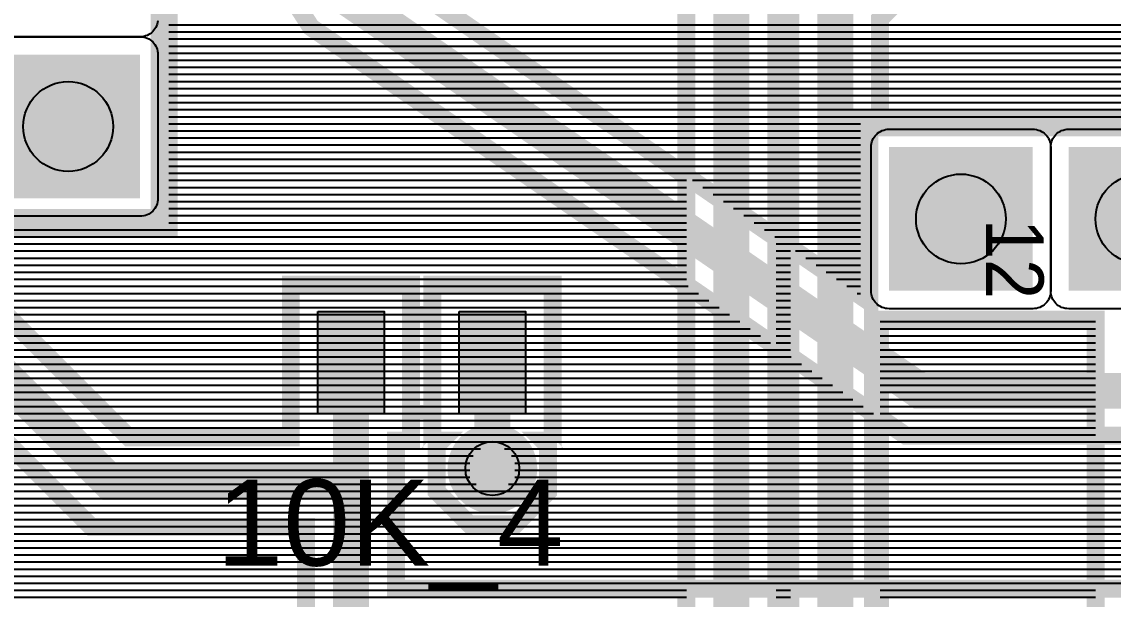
# Model space of a CAD drawing. Header units: inches. Extents: x -1.68 to 1.68, y -1.15 to 1.15.
# Drawn here: x -0.36 to 0.247, y -0.013 to 0.308 of the extents above; entities that cross this region are included whole.
import ezdxf

# ---------------------------------------------------------------- set-up
doc = ezdxf.new("R2010")
doc.units = ezdxf.units.IN
doc.layers.get('0').update_dxf_attribs({"linetype": 'CONTINUOUS'})

# ---------------------------------------------------------------- blocks, each defined once
blk = doc.blocks.new('RPAD')
blk.add_trace([(-0.5, -0.5), (-0.5, 0.5), (0.5, -0.5), (0.5, 0.5)])
blk = doc.blocks.new('EPAD')
at = {"const_width": 0.5}
blk.add_lwpolyline([(-0.25, 0, 1), (0.25, 0, 1)], format="xyb", close=True, dxfattribs=at)

msp = doc.modelspace()

# ---------------------------------------------------------------- linework, layer by layer
for points, const_width in [([(1.16002, 0.924193), (-0.31754, 0.924193), (-0.31754, 0.70598), (-0.278666, 0.70598), (-0.278666, 0.193981), (-0.390665, 0.193981), (-0.390665, 0.194981), (-0.8975, 0.194981), (-0.8975, 0.1935), (-0.8665, 0.1935), (-0.8665, 0.0815), (-0.885368, 0.0815), (-0.884414, -0.096461)], 0.01), ([(0.34866, -0.0575), (-0.18754, -0.0575), (-0.202185, -0.042855), (-0.202185, 0.026854), (-0.244263, 0.026854), (-0.321696, 0.026854), (-0.336341, 0.041499), (-0.424058, 0.129216), (-0.498564, 0.129216), (-0.513208, 0.143861), (-0.513208, 0.164571), (-0.513208, 0.217059), (-0.513208, 0.25525), (-0.5515, 0.256161), (-0.5515, 0.2265), (-0.6635, 0.2265), (-0.6635, 0.5385), (-0.5515, 0.5385), (-0.5515, 0.403326), (-0.390665, 0.403326), (-0.390665, 0.70598), (-0.278666, 0.70598), (-0.278666, 0.593981)], 0.01), ([(-0.384665, 0.19998), (-0.284665, 0.19998), (-0.284665, 0.69998), (-0.384665, 0.69998), (-0.384665, 0.19998)], 0.008), ([(-0.384665, 0.19998), (-0.284665, 0.19998), (-0.284665, 0.69998), (-0.384665, 0.69998), (-0.384665, 0.19998)], 0.008), ([(-0.384665, 0.19998), (-0.284665, 0.19998), (-0.284665, 0.69998), (-0.384665, 0.69998), (-0.384665, 0.19998)], 0.008), ([(-0.278666, 0.593981), (-0.278666, 0.571528), (-0.257094, 0.569896), (-0.244081, 0.557791), (-0.242854, 0.548989), (-0.227986, 0.44233), (-0.162808, 0.340761), (0.1065, 0.155796), (0.1065, 0.254484), (0.4375, 0.254484)], 0.01), ([(-0.334665, 0.54998), (-0.267613, 0.545538), (-0.251988, 0.433445), (-0.181122, 0.323012), (0.139599, 0.102736), (1.1625, 0.102736), (1.1625, 0.198484)], 0.02), ([(1.172855, 0.077737), (0.131842, 0.077737), (0.125446, 0.082129), (-0.199435, 0.305262), (-0.202162, 0.309511), (-0.202162, 0.30951), (-0.275991, 0.42456), (-0.278666, 0.443751), (-0.278666, 0.193981), (-0.390665, 0.193981)], 0.01), ([(0.7375, -0.457515), (0.1065, -0.457515), (0.1065, -0.345516), (0.137501, -0.345516), (0.137501, -0.33254), (0.009627, -0.204666), (0.009627, 0.3938), (0.074271, 0.458444), (0.567754, 0.458444)], 0.01), ([(0.1625, -0.401516), (0.1625, -0.314311), (0.154626, -0.314311), (0.034626, -0.194311), (0.034626, 0.383445), (0.084626, 0.433445), (0.586594, 0.433445)], 0.02), ([(0.567754, 0.408445), (0.094981, 0.408445), (0.059625, 0.37309), (0.059625, -0.183956), (0.164981, -0.289311), (0.172855, -0.289311), (0.187499, -0.303956), (0.187499, -0.345516), (0.2375, -0.345516), (0.2375, -0.337855), (0.0675, -0.167855), (0.0675, 0.330807), (0.132145, 0.395452), (0.1425, 0.395452), (0.666179, 0.395452)], 0.01), ([(0.2625, -0.401516), (0.2625, -0.3275), (0.0925, -0.1575), (0.0925, 0.320453), (0.1425, 0.370453), (0.68502, 0.370453)], 0.02), ([(0.666179, 0.345453), (0.152855, 0.345454), (0.1175, 0.310098), (0.1175, 0.254484), (0.5375, 0.254484)], 0.01), ([(-0.177185, 0.051854), (-0.311341, 0.051854), (-0.413704, 0.154216), (-0.488209, 0.154216), (-0.488209, 0.279902), (-0.6075, 0.2825)], 0.02), ([(-0.9225, 0.141437), (-0.9225, 0.21998), (-0.3575, 0.21998), (-0.3275, 0.24998), (-0.334665, 0.24998)], 0.02), ([(0.1125, -0.451516), (1.5125, -0.451516), (1.5125, 0.248484), (0.1125, 0.248484), (0.1125, -0.451516)], 0.008), ([(0.1125, -0.451516), (1.5125, -0.451516), (1.5125, 0.248484), (0.1125, 0.248484), (0.1125, -0.451516)], 0.008), ([(0.1125, -0.451516), (1.5125, -0.451516), (1.5125, 0.248484), (0.1125, 0.248484), (0.1125, -0.451516)], 0.008), ([(-0.388704, 0.16457), (-0.300987, 0.076853), (-0.244263, 0.076853), (-0.210685, 0.076853), (-0.210685, 0.161984), (-0.143685, 0.161984), (-0.143685, 0.074985), (-0.152185, 0.074985), (-0.152185, -0.0075), (0.907145, -0.0075)], 0.01), ([(-0.064945, 0.074985), (-0.07016, 0.074985), (-0.067445, 0.07227), (-0.067445, 0.046589), (-0.085604, 0.02843), (-0.111285, 0.02843), (-0.129444, 0.046589), (-0.129444, 0.07227), (-0.12673, 0.074985), (-0.131944, 0.074985), (-0.131944, 0.161984), (-0.064945, 0.161984), (-0.064945, 0.074985)], 0.01), ([(-0.14372, 0.146043), (-0.131909, 0.146043)], 0.007874), ([(-0.14372, 0.146043), (-0.131909, 0.146043)], 0.007874), ([(-0.14372, 0.146043), (-0.131909, 0.146043)], 0.007874), ([(0.275341, -0.180232), (0.249659, -0.180232), (0.2315, -0.162073), (0.2315, -0.136392), (0.2375, -0.130392), (0.2375, 0.142485), (0.1175, 0.142485), (0.1175, -0.147145), (0.2875, -0.317145)], 0.01), ([(-0.177185, 0.118484), (-0.177185, 0.051854), (-0.177185, -0.0325), (0.9175, -0.0325), (0.9675, 0.0175)], 0.02), ([(-0.098445, 0.118484), (-0.098445, 0.059429)], 0.02), ([(-0.14372, 0.090925), (-0.131909, 0.090925)], 0.007874), ([(-0.14372, 0.090925), (-0.131909, 0.090925)], 0.007874), ([(-0.14372, 0.090925), (-0.131909, 0.090925)], 0.007874), ([(-0.103622, 0.046929), (-0.093267, 0.046929), (-0.085945, 0.054252), (-0.085945, 0.064607), (-0.093267, 0.071929), (-0.103622, 0.071929), (-0.110945, 0.064607), (-0.110945, 0.054252), (-0.103622, 0.046929)], 0.01)]:
    msp.add_lwpolyline(points, dxfattribs=dict(const_width=const_width))
for points in [[(-0.284716, 0.308941), (-0.284864, 0.307936), (-0.285106, 0.306969), (-0.285437, 0.306045), (-0.285852, 0.305169), (-0.286346, 0.304344), (-0.286916, 0.303577), (-0.287556, 0.302871), (-0.288262, 0.302231), (-0.28903, 0.301661), (-0.289854, 0.301167), (-0.29073, 0.300752), (-0.291654, 0.300421), (-0.292621, 0.300179), (-0.293626, 0.300031), (-0.294665, 0.29998), (-0.374665, 0.29998)], [(-0.278666, 0.306634), (0.009627, 0.306634)], [(-0.278666, 0.306634), (-0.200315, 0.306634)], [(-0.113119, 0.306634), (0.396476, 0.306634)], [(0.059625, 0.306634), (0.0675, 0.306634)], [(0.1175, 0.306634), (0.5375, 0.306634)], [(-0.374665, 0.29998), (-0.294665, 0.29998), (-0.293626, 0.29993), (-0.292621, 0.299782), (-0.291654, 0.299539), (-0.29073, 0.299209), (-0.289854, 0.298794), (-0.28903, 0.298299), (-0.288262, 0.29773), (-0.287556, 0.29709), (-0.286916, 0.296384), (-0.286346, 0.295616), (-0.285852, 0.294792), (-0.285437, 0.293916), (-0.285106, 0.292992), (-0.284864, 0.292025), (-0.284716, 0.29102), (-0.284665, 0.28998), (-0.284665, 0.28998), (-0.284665, 0.20998), (-0.284716, 0.208941), (-0.284864, 0.207936), (-0.285106, 0.206969), (-0.285437, 0.206045), (-0.285852, 0.205169), (-0.286346, 0.204344), (-0.286916, 0.203577), (-0.287556, 0.202871), (-0.288262, 0.202231), (-0.28903, 0.201661), (-0.289854, 0.201167), (-0.29073, 0.200752), (-0.291654, 0.200421), (-0.292621, 0.200179), (-0.293626, 0.200031), (-0.294665, 0.19998), (-0.374665, 0.19998)], [(-0.278666, 0.302697), (0.009627, 0.302697)], [(-0.278666, 0.302697), (-0.1957, 0.302697)], [(-0.278666, 0.29876), (0.009627, 0.29876)], [(-0.278666, 0.29876), (-0.189968, 0.29876)], [(-0.107386, 0.302697), (0.400413, 0.302697)], [(-0.101654, 0.29876), (0.40435, 0.29876)], [(0.059625, 0.302697), (0.0675, 0.302697)], [(0.059625, 0.29876), (0.0675, 0.29876)], [(0.1175, 0.302697), (0.5375, 0.302697)], [(0.1175, 0.29876), (0.5375, 0.29876)], [(-0.278666, 0.294823), (0.009627, 0.294823)], [(-0.278666, 0.294823), (-0.184235, 0.294823)], [(-0.095922, 0.294823), (0.408287, 0.294823)], [(0.059625, 0.294823), (0.0675, 0.294823)], [(0.1175, 0.294823), (0.5375, 0.294823)], [(-0.278666, 0.290886), (0.009627, 0.290886)], [(-0.278666, 0.290886), (-0.178503, 0.290886)], [(-0.278666, 0.286949), (0.009627, 0.286949)], [(-0.278666, 0.286949), (-0.172771, 0.286949)], [(-0.090189, 0.290886), (0.412224, 0.290886)], [(-0.084457, 0.286949), (0.416161, 0.286949)], [(0.059625, 0.290886), (0.0675, 0.290886)], [(0.059625, 0.286949), (0.0675, 0.286949)], [(0.1175, 0.290886), (0.5375, 0.290886)], [(0.1175, 0.286949), (0.5375, 0.286949)], [(-0.278666, 0.283012), (0.009627, 0.283012)], [(-0.278666, 0.283012), (-0.167039, 0.283012)], [(-0.078725, 0.283012), (0.420098, 0.283012)], [(0.059625, 0.283012), (0.0675, 0.283012)], [(0.1175, 0.283012), (0.5375, 0.283012)], [(-0.278666, 0.279075), (0.009627, 0.279075)], [(-0.278666, 0.279075), (-0.161306, 0.279075)], [(-0.278666, 0.275138), (0.009627, 0.275138)], [(-0.278666, 0.275138), (-0.155574, 0.275138)], [(-0.072993, 0.279075), (0.424035, 0.279075)], [(-0.06726, 0.275138), (0.427972, 0.275138)], [(0.059625, 0.279075), (0.0675, 0.279075)], [(0.059625, 0.275138), (0.0675, 0.275138)], [(0.1175, 0.279075), (0.5375, 0.279075)], [(0.1175, 0.275138), (0.5375, 0.275138)], [(-0.278666, 0.271201), (0.009627, 0.271201)], [(-0.278666, 0.271201), (-0.149842, 0.271201)], [(-0.061528, 0.271201), (0.431909, 0.271201)], [(0.059625, 0.271201), (0.0675, 0.271201)], [(0.1175, 0.271201), (0.5375, 0.271201)], [(-0.278666, 0.267264), (0.009627, 0.267264)], [(-0.278666, 0.267264), (-0.144109, 0.267264)], [(-0.278666, 0.263327), (0.009627, 0.263327)], [(-0.278666, 0.263327), (-0.138377, 0.263327)], [(-0.055796, 0.267264), (0.435846, 0.267264)], [(-0.050063, 0.263327), (0.4375, 0.263327)], [(0.059625, 0.267264), (0.0675, 0.267264)], [(0.059625, 0.263327), (0.0675, 0.263327)], [(0.1175, 0.267264), (0.5375, 0.267264)], [(0.1175, 0.263327), (0.5375, 0.263327)], [(-0.278666, 0.25939), (0.009627, 0.25939)], [(-0.278666, 0.25939), (-0.132645, 0.25939)], [(-0.278666, 0.255453), (0.009627, 0.255453)], [(-0.278666, 0.255453), (-0.126913, 0.255453)], [(-0.044331, 0.25939), (0.4375, 0.25939)], [(-0.038599, 0.255453), (0.4375, 0.255453)], [(0.059625, 0.25939), (0.0675, 0.25939)], [(0.059625, 0.255453), (0.0675, 0.255453)], [(0.1175, 0.25939), (0.5375, 0.25939)], [(0.1175, 0.255453), (0.5375, 0.255453)], [(-0.278666, 0.251516), (0.009627, 0.251516)], [(-0.278666, 0.251516), (-0.12118, 0.251516)], [(-0.032867, 0.251516), (0.1065, 0.251516)], [(0.059625, 0.251516), (0.0675, 0.251516)], [(-0.278666, 0.247579), (0.009627, 0.247579)], [(-0.278666, 0.247579), (-0.115448, 0.247579)], [(-0.278666, 0.243642), (0.009627, 0.243642)], [(-0.278666, 0.243642), (-0.109716, 0.243642)], [(-0.027134, 0.247579), (0.1065, 0.247579)], [(-0.021402, 0.243642), (0.1065, 0.243642)], [(0.059625, 0.247579), (0.0675, 0.247579)], [(0.059625, 0.243642), (0.0675, 0.243642)], [(0.3025, 0.148484), (0.2225, 0.148484), (0.221461, 0.148535), (0.220456, 0.148683), (0.219489, 0.148925), (0.218565, 0.149256), (0.217688, 0.14967), (0.216864, 0.150165), (0.216096, 0.150735), (0.215391, 0.151375), (0.21475, 0.152081), (0.214181, 0.152848), (0.213687, 0.153672), (0.213272, 0.154549), (0.212941, 0.155473), (0.212699, 0.15644), (0.21255, 0.157445), (0.2125, 0.158484), (0.2125, 0.238484), (0.21255, 0.239524), (0.212699, 0.240529), (0.212941, 0.241496), (0.213272, 0.24242), (0.213687, 0.243296), (0.214181, 0.24412), (0.21475, 0.244887), (0.215391, 0.245594), (0.216096, 0.246234), (0.216864, 0.246803), (0.217688, 0.247298), (0.218565, 0.247713), (0.219489, 0.248043), (0.220456, 0.248285), (0.221461, 0.248434), (0.2225, 0.248484), (0.3025, 0.248484)], [(-0.278666, 0.239705), (0.009627, 0.239705)], [(-0.278666, 0.239705), (-0.103983, 0.239705)], [(-0.01567, 0.239705), (0.1065, 0.239705)], [(0.059625, 0.239705), (0.0675, 0.239705)], [(-0.278666, 0.235768), (0.009627, 0.235768)], [(-0.278666, 0.235768), (-0.098251, 0.235768)], [(-0.278666, 0.231831), (0.009627, 0.231831)], [(-0.278666, 0.231831), (-0.092519, 0.231831)], [(-0.009937, 0.235768), (0.1065, 0.235768)], [(-0.004205, 0.231831), (0.1065, 0.231831)], [(0.059625, 0.235768), (0.0675, 0.235768)], [(0.059625, 0.231831), (0.0675, 0.231831)], [(-0.278666, 0.227894), (0.009627, 0.227894)], [(-0.278666, 0.227894), (-0.086787, 0.227894)], [(0.001527, 0.227894), (0.1065, 0.227894)], [(0.059625, 0.227894), (0.0675, 0.227894)], [(-0.278666, 0.223957), (0.009627, 0.223957)], [(-0.278666, 0.223957), (-0.081054, 0.223957)], [(-0.278666, 0.22002), (0.009627, 0.22002)], [(-0.278666, 0.22002), (-0.075322, 0.22002)], [(0.007259, 0.223957), (0.1065, 0.223957)], [(0.012991, 0.22002), (0.1065, 0.22002)], [(0.059625, 0.223957), (0.0675, 0.223957)], [(0.059625, 0.22002), (0.0675, 0.22002)], [(-0.278666, 0.216083), (0.009627, 0.216083)], [(-0.278666, 0.216083), (-0.06959, 0.216083)], [(0.018724, 0.216083), (0.1065, 0.216083)], [(0.059625, 0.216083), (0.0675, 0.216083)], [(-0.278666, 0.212146), (0.009627, 0.212146)], [(-0.278666, 0.212146), (-0.063857, 0.212146)], [(-0.278666, 0.208209), (0.009627, 0.208209)], [(-0.278666, 0.208209), (-0.058125, 0.208209)], [(0.024456, 0.212146), (0.1065, 0.212146)], [(0.030188, 0.208209), (0.1065, 0.208209)], [(0.059625, 0.212146), (0.0675, 0.212146)], [(0.059625, 0.208209), (0.0675, 0.208209)], [(-0.278666, 0.204272), (0.009627, 0.204272)], [(-0.278666, 0.204272), (-0.052393, 0.204272)], [(0.03592, 0.204272), (0.1065, 0.204272)], [(0.059625, 0.204272), (0.0675, 0.204272)], [(-0.278666, 0.200335), (0.009627, 0.200335)], [(-0.278666, 0.200335), (-0.046661, 0.200335)], [(-0.278666, 0.196398), (0.009627, 0.196398)], [(-0.278666, 0.196398), (-0.040929, 0.196398)], [(0.041653, 0.200335), (0.1065, 0.200335)], [(0.047385, 0.196398), (0.1065, 0.196398)], [(0.059625, 0.200335), (0.0675, 0.200335)], [(0.059625, 0.196398), (0.0675, 0.196398)], [(-0.79862, 0.192461), (0.009627, 0.192461)], [(-0.794683, 0.188524), (0.009627, 0.188524)], [(-0.463209, 0.192461), (-0.035196, 0.192461)], [(-0.463209, 0.188524), (-0.029464, 0.188524)], [(0.053117, 0.192461), (0.1065, 0.192461)], [(0.05885, 0.188524), (0.1065, 0.188524)], [(0.059625, 0.192461), (0.0675, 0.192461)], [(0.059625, 0.188524), (0.0675, 0.188524)], [(-0.790746, 0.184587), (0.009627, 0.184587)], [(-0.463209, 0.184587), (-0.023732, 0.184587)], [(0.059625, 0.184587), (0.0675, 0.184587)], [(0.064582, 0.184587), (0.1065, 0.184587)], [(-0.786809, 0.18065), (0.009627, 0.18065)], [(-0.782872, 0.176713), (0.009627, 0.176713)], [(-0.463209, 0.18065), (-0.018, 0.18065)], [(-0.400846, 0.176713), (-0.012267, 0.176713)], [(0.059625, 0.18065), (0.0675, 0.18065)], [(0.059625, 0.176713), (0.0675, 0.176713)], [(0.070314, 0.18065), (0.1065, 0.18065)], [(0.076046, 0.176713), (0.1065, 0.176713)], [(-0.7815, 0.172776), (0.009627, 0.172776)], [(-0.396909, 0.172776), (-0.006535, 0.172776)], [(0.059625, 0.172776), (0.0675, 0.172776)], [(0.081779, 0.172776), (0.1065, 0.172776)], [(-0.7815, 0.168839), (0.009627, 0.168839)], [(-0.7815, 0.164902), (0.009627, 0.164902)], [(-0.392972, 0.168839), (-0.000803, 0.168839)], [(-0.389035, 0.164902), (0.004929, 0.164902)], [(0.059625, 0.168839), (0.0675, 0.168839)], [(0.059625, 0.164902), (0.0675, 0.164902)], [(0.087511, 0.168839), (0.1065, 0.168839)], [(0.093243, 0.164902), (0.1065, 0.164902)], [(-0.7815, 0.160965), (0.009627, 0.160965)], [(-0.385098, 0.160965), (-0.210685, 0.160965)], [(-0.143685, 0.160965), (-0.131944, 0.160965)], [(-0.064945, 0.160965), (0.010661, 0.160965)], [(0.059625, 0.160965), (0.0675, 0.160965)], [(0.098976, 0.160965), (0.1065, 0.160965)], [(-0.7815, 0.157028), (0.009627, 0.157028)], [(-0.7815, 0.153091), (0.009627, 0.153091)], [(-0.381161, 0.157028), (-0.210685, 0.157028)], [(-0.377224, 0.153091), (-0.210685, 0.153091)], [(-0.143685, 0.157028), (-0.131944, 0.157028)], [(-0.143685, 0.153091), (-0.131944, 0.153091)], [(-0.064945, 0.157028), (0.016394, 0.157028)], [(-0.064945, 0.153091), (0.022126, 0.153091)], [(0.059625, 0.157028), (0.0675, 0.157028)], [(0.059625, 0.153091), (0.0675, 0.153091)], [(0.104708, 0.157028), (0.1065, 0.157028)], [(-0.782006, 0.149154), (0.009627, 0.149154)], [(-0.373287, 0.149154), (-0.210685, 0.149154)], [(-0.143685, 0.149154), (-0.131944, 0.149154)], [(-0.064945, 0.149154), (0.027858, 0.149154)], [(0.059625, 0.149154), (0.0675, 0.149154)], [(-0.784862, 0.145217), (0.009627, 0.145217)], [(-0.780925, 0.14128), (0.009627, 0.14128)], [(-0.36935, 0.145217), (-0.210685, 0.145217)], [(-0.365413, 0.14128), (-0.210685, 0.14128)], [(-0.143685, 0.145217), (-0.131944, 0.145217)], [(-0.143685, 0.14128), (-0.131944, 0.14128)], [(-0.064945, 0.145217), (0.033591, 0.145217)], [(-0.064945, 0.14128), (0.039323, 0.14128)], [(0.059625, 0.145217), (0.0675, 0.145217)], [(0.059625, 0.14128), (0.0675, 0.14128)], [(0.1175, 0.14128), (0.2375, 0.14128)], [(-0.776988, 0.137343), (0.009627, 0.137343)], [(-0.361476, 0.137343), (-0.210685, 0.137343)], [(-0.143685, 0.137343), (-0.131944, 0.137343)], [(-0.064945, 0.137343), (0.045055, 0.137343)], [(0.059625, 0.137343), (0.0675, 0.137343)], [(0.1175, 0.137343), (0.2375, 0.137343)], [(-0.773051, 0.133406), (0.009627, 0.133406)], [(-0.769114, 0.129469), (0.009627, 0.129469)], [(-0.357539, 0.133406), (-0.210685, 0.133406)], [(-0.353602, 0.129469), (-0.210685, 0.129469)], [(-0.143685, 0.133406), (-0.131944, 0.133406)], [(-0.143685, 0.129469), (-0.131944, 0.129469)], [(-0.064945, 0.133406), (0.050787, 0.133406)], [(-0.064945, 0.129469), (0.05652, 0.129469)], [(0.059625, 0.133406), (0.0675, 0.133406)], [(0.059625, 0.129469), (0.0675, 0.129469)], [(0.1175, 0.133406), (0.2375, 0.133406)], [(0.1175, 0.129469), (0.2375, 0.129469)], [(-0.765177, 0.125531), (0.009627, 0.125531)], [(-0.76124, 0.121594), (0.009627, 0.121594)], [(-0.349665, 0.125531), (-0.210685, 0.125531)], [(-0.345728, 0.121594), (-0.210685, 0.121594)], [(-0.143685, 0.125531), (-0.131944, 0.125531)], [(-0.143685, 0.121594), (-0.131944, 0.121594)], [(-0.064945, 0.125531), (0.062252, 0.125531)], [(-0.064945, 0.121594), (0.067984, 0.121594)], [(0.059625, 0.125531), (0.0675, 0.125531)], [(0.059625, 0.121594), (0.0675, 0.121594)], [(0.1175, 0.125531), (0.2375, 0.125531)], [(0.1175, 0.121594), (0.2375, 0.121594)], [(-0.757303, 0.117657), (0.009627, 0.117657)], [(-0.341791, 0.117657), (-0.210685, 0.117657)], [(-0.143685, 0.117657), (-0.131944, 0.117657)], [(-0.064945, 0.117657), (0.073717, 0.117657)], [(0.059625, 0.117657), (0.0675, 0.117657)], [(0.1175, 0.117657), (0.2375, 0.117657)], [(-0.753366, 0.11372), (0.009627, 0.11372)], [(-0.749429, 0.109783), (0.009627, 0.109783)], [(-0.337854, 0.11372), (-0.210685, 0.11372)], [(-0.333917, 0.109783), (-0.210685, 0.109783)], [(-0.143685, 0.11372), (-0.131944, 0.11372)], [(-0.143685, 0.109783), (-0.131944, 0.109783)], [(-0.064945, 0.11372), (0.079449, 0.11372)], [(-0.064945, 0.109783), (0.085181, 0.109783)], [(0.059625, 0.11372), (0.0675, 0.11372)], [(0.059625, 0.109783), (0.0675, 0.109783)], [(0.1175, 0.11372), (0.2375, 0.11372)], [(0.1175, 0.109783), (0.2375, 0.109783)], [(-0.745492, 0.105846), (0.009627, 0.105846)], [(-0.32998, 0.105846), (-0.210685, 0.105846)], [(-0.143685, 0.105846), (-0.131944, 0.105846)], [(-0.064945, 0.105846), (0.090913, 0.105846)], [(0.059625, 0.105846), (0.0675, 0.105846)], [(0.1175, 0.105846), (0.2375, 0.105846)], [(-0.741555, 0.101909), (0.009627, 0.101909)], [(-0.737618, 0.097972), (0.009627, 0.097972)], [(-0.326043, 0.101909), (-0.210685, 0.101909)], [(-0.322106, 0.097972), (-0.210685, 0.097972)], [(-0.143685, 0.101909), (-0.131944, 0.101909)], [(-0.143685, 0.097972), (-0.131944, 0.097972)], [(-0.064945, 0.101909), (0.096646, 0.101909)], [(-0.064945, 0.097972), (0.102378, 0.097972)], [(0.059625, 0.101909), (0.0675, 0.101909)], [(0.059625, 0.097972), (0.0675, 0.097972)], [(0.1175, 0.101909), (0.2375, 0.101909)], [(0.1175, 0.097972), (0.2375, 0.097972)], [(-0.733681, 0.094035), (0.009627, 0.094035)], [(-0.318169, 0.094035), (-0.210685, 0.094035)], [(-0.143685, 0.094035), (-0.131944, 0.094035)], [(-0.064945, 0.094035), (0.10811, 0.094035)], [(0.059625, 0.094035), (0.0675, 0.094035)], [(0.1175, 0.094035), (0.2375, 0.094035)], [(-0.729744, 0.090098), (0.009627, 0.090098)], [(-0.725807, 0.086161), (0.009627, 0.086161)], [(-0.314232, 0.090098), (-0.210685, 0.090098)], [(-0.310295, 0.086161), (-0.210685, 0.086161)], [(-0.143685, 0.090098), (-0.131944, 0.090098)], [(-0.143685, 0.086161), (-0.131944, 0.086161)], [(-0.064945, 0.090098), (0.113843, 0.090098)], [(-0.064945, 0.086161), (0.119575, 0.086161)], [(0.059625, 0.090098), (0.0675, 0.090098)], [(0.059625, 0.086161), (0.0675, 0.086161)], [(0.1175, 0.090098), (0.2375, 0.090098)], [(0.1175, 0.086161), (0.2375, 0.086161)], [(-0.72187, 0.082224), (0.009627, 0.082224)], [(-0.306358, 0.082224), (-0.210685, 0.082224)], [(-0.143685, 0.082224), (-0.131944, 0.082224)], [(-0.064945, 0.082224), (0.125307, 0.082224)], [(0.059625, 0.082224), (0.0675, 0.082224)], [(0.1175, 0.082224), (0.2375, 0.082224)], [(-0.717933, 0.078287), (0.009627, 0.078287)], [(-0.7175, 0.07435), (0.009627, 0.07435)], [(-0.302421, 0.078287), (-0.210685, 0.078287)], [(-0.152185, 0.07435), (-0.127364, 0.07435)], [(-0.143685, 0.078287), (-0.131944, 0.078287)], [(-0.069526, 0.07435), (1.542501, 0.07435)], [(-0.064945, 0.078287), (0.13104, 0.078287)], [(0.059625, 0.078287), (0.0675, 0.078287)], [(0.059625, 0.07435), (0.0675, 0.07435)], [(0.1175, 0.078287), (0.2375, 0.078287)], [(0.1175, 0.07435), (0.2375, 0.07435)], [(-0.7175, 0.070413), (-0.105138, 0.070413)], [(-0.152185, 0.070413), (-0.129444, 0.070413)], [(-0.091752, 0.070413), (0.009627, 0.070413)], [(-0.067445, 0.070413), (1.542501, 0.070413)], [(0.059625, 0.070413), (0.0675, 0.070413)], [(0.1175, 0.070413), (0.2375, 0.070413)], [(-0.7175, 0.066476), (-0.109075, 0.066476)], [(-0.7175, 0.062539), (-0.110945, 0.062539)], [(-0.687339, 0.062539), (-0.357381, 0.062539)], [(-0.152185, 0.066476), (-0.129444, 0.066476)], [(-0.152185, 0.062539), (-0.129444, 0.062539)], [(-0.087815, 0.066476), (0.009627, 0.066476)], [(-0.085945, 0.062539), (0.009627, 0.062539)], [(-0.067445, 0.066476), (1.542501, 0.066476)], [(-0.067445, 0.062539), (1.542501, 0.062539)], [(0.059625, 0.066476), (0.0675, 0.066476)], [(0.059625, 0.062539), (0.0675, 0.062539)], [(0.1175, 0.066476), (0.2375, 0.066476)], [(0.1175, 0.062539), (0.2375, 0.062539)], [(-0.7175, 0.058602), (-0.110945, 0.058602)], [(-0.687371, 0.058602), (-0.353444, 0.058602)], [(-0.152185, 0.058602), (-0.129444, 0.058602)], [(-0.085945, 0.058602), (0.009627, 0.058602)], [(-0.067445, 0.058602), (1.542501, 0.058602)], [(0.059625, 0.058602), (0.0675, 0.058602)], [(0.1175, 0.058602), (0.2375, 0.058602)], [(-0.7175, 0.054665), (-0.110945, 0.054665)], [(-0.7175, 0.050728), (-0.107422, 0.050728)], [(-0.687434, 0.050728), (-0.34557, 0.050728)], [(-0.687402, 0.054665), (-0.349507, 0.054665)], [(-0.152185, 0.054665), (-0.129444, 0.054665)], [(-0.152185, 0.050728), (-0.129444, 0.050728)], [(-0.089468, 0.050728), (0.009627, 0.050728)], [(-0.085945, 0.054665), (0.009627, 0.054665)], [(-0.067445, 0.054665), (1.542501, 0.054665)], [(-0.067445, 0.050728), (1.542501, 0.050728)], [(0.059625, 0.054665), (0.0675, 0.054665)], [(0.059625, 0.050728), (0.0675, 0.050728)], [(0.1175, 0.054665), (0.2375, 0.054665)], [(0.1175, 0.050728), (0.2375, 0.050728)], [(-0.7175, 0.046791), (0.009627, 0.046791)], [(-0.7175, 0.042854), (0.009627, 0.042854)], [(-0.687497, 0.042854), (-0.337696, 0.042854)], [(-0.687465, 0.046791), (-0.341633, 0.046791)], [(-0.152185, 0.046791), (-0.129444, 0.046791)], [(-0.152185, 0.042854), (-0.12571, 0.042854)], [(-0.07118, 0.042854), (0.949014, 0.042854)], [(-0.067445, 0.046791), (0.952951, 0.046791)], [(0.059625, 0.046791), (0.0675, 0.046791)], [(0.059625, 0.042854), (0.0675, 0.042854)], [(0.1175, 0.046791), (0.2375, 0.046791)], [(0.1175, 0.042854), (0.2375, 0.042854)], [(-0.7175, 0.038917), (0.009627, 0.038917)], [(-0.687529, 0.038917), (-0.333759, 0.038917)], [(-0.152185, 0.038917), (-0.121773, 0.038917)], [(-0.075117, 0.038917), (0.945077, 0.038917)], [(0.059625, 0.038917), (0.0675, 0.038917)], [(0.1175, 0.038917), (0.2375, 0.038917)], [(-0.7175, 0.03498), (0.009627, 0.03498)], [(-0.7175, 0.031043), (0.009627, 0.031043)], [(-0.689219, 0.031043), (-0.325885, 0.031043)], [(-0.68756, 0.03498), (-0.329822, 0.03498)], [(-0.152185, 0.03498), (-0.117836, 0.03498)], [(-0.152185, 0.031043), (-0.113899, 0.031043)], [(-0.082991, 0.031043), (0.937203, 0.031043)], [(-0.079054, 0.03498), (0.94114, 0.03498)], [(0.059625, 0.03498), (0.0675, 0.03498)], [(0.059625, 0.031043), (0.0675, 0.031043)], [(0.1175, 0.03498), (0.2375, 0.03498)], [(0.1175, 0.031043), (0.2375, 0.031043)], [(-0.7175, 0.027106), (0.009627, 0.027106)], [(-0.692731, 0.027106), (-0.321948, 0.027106)], [(-0.152185, 0.027106), (0.9365, 0.027106)], [(0.059625, 0.027106), (0.0675, 0.027106)], [(0.1175, 0.027106), (0.2375, 0.027106)], [(-0.7175, 0.023169), (0.009627, 0.023169)], [(-0.7175, 0.019232), (0.009627, 0.019232)], [(-0.699755, 0.019232), (-0.202185, 0.019232)], [(-0.696243, 0.023169), (-0.202185, 0.023169)], [(-0.152185, 0.023169), (0.9365, 0.023169)], [(-0.152185, 0.019232), (0.933878, 0.019232)], [(0.059625, 0.023169), (0.0675, 0.023169)], [(0.059625, 0.019232), (0.0675, 0.019232)], [(0.1175, 0.023169), (0.2375, 0.023169)], [(0.1175, 0.019232), (0.2375, 0.019232)], [(-0.728967, 0.015295), (-0.202185, 0.015295)], [(-0.7175, 0.015295), (0.009627, 0.015295)], [(-0.152185, 0.015295), (0.929941, 0.015295)], [(0.059625, 0.015295), (0.0675, 0.015295)], [(0.1175, 0.015295), (0.2375, 0.015295)], [(-0.793213, 0.007421), (-0.202185, 0.007421)], [(-0.76109, 0.011358), (-0.202185, 0.011358)], [(-0.7175, 0.011358), (0.009627, 0.011358)], [(-0.7175, 0.007421), (0.009627, 0.007421)], [(-0.152185, 0.011358), (0.926004, 0.011358)], [(-0.152185, 0.007421), (0.922067, 0.007421)], [(0.059625, 0.011358), (0.0675, 0.011358)], [(0.059625, 0.007421), (0.0675, 0.007421)], [(0.1175, 0.011358), (0.2375, 0.011358)], [(0.1175, 0.007421), (0.2375, 0.007421)], [(-1.185965, 0.003484), (-0.202185, 0.003484)], [(-0.7175, 0.003484), (0.009627, 0.003484)], [(-0.152185, 0.003484), (0.91813, 0.003484)], [(0.059625, 0.003484), (0.0675, 0.003484)], [(0.1175, 0.003484), (0.2375, 0.003484)], [(-1.193839, -0.00439), (-0.202185, -0.00439)], [(-1.189902, -0.000453), (-0.202185, -0.000453)], [(-0.7175, -0.000453), (0.009627, -0.000453)], [(-0.7175, -0.00439), (0.009627, -0.00439)], [(-0.152185, -0.000453), (0.914193, -0.000453)], [(-0.152185, -0.00439), (0.910256, -0.00439)], [(0.059625, -0.000453), (0.0675, -0.000453)], [(0.059625, -0.00439), (0.0675, -0.00439)], [(0.1175, -0.000453), (0.2375, -0.000453)], [(0.1175, -0.00439), (0.2375, -0.00439)], [(-1.197776, -0.008327), (-0.202185, -0.008327)], [(-0.7175, -0.008327), (0.009627, -0.008327)], [(0.059625, -0.008327), (0.0675, -0.008327)], [(0.1175, -0.008327), (0.2375, -0.008327)], [(-1.201713, -0.012264), (-0.202185, -0.012264)], [(-0.7175, -0.012264), (0.009627, -0.012264)], [(0.059625, -0.012264), (0.0675, -0.012264)], [(0.1175, -0.012264), (0.2375, -0.012264)]]:
    msp.add_lwpolyline(points)
for points in [[(0.2025, 0.148484), (0.1225, 0.148484), (0.121461, 0.148535), (0.120456, 0.148683), (0.119489, 0.148925), (0.118565, 0.149256), (0.117688, 0.14967), (0.116864, 0.150165), (0.116096, 0.150735), (0.115391, 0.151375), (0.11475, 0.152081), (0.114181, 0.152848), (0.113687, 0.153672), (0.113272, 0.154549), (0.112941, 0.155473), (0.112699, 0.15644), (0.11255, 0.157445), (0.1125, 0.158484), (0.1125, 0.238484), (0.11255, 0.239524), (0.112699, 0.240529), (0.112941, 0.241496), (0.113272, 0.24242), (0.113687, 0.243296), (0.114181, 0.24412), (0.11475, 0.244887), (0.115391, 0.245594), (0.116096, 0.246234), (0.116864, 0.246803), (0.117688, 0.247298), (0.118565, 0.247713), (0.119489, 0.248043), (0.120456, 0.248285), (0.121461, 0.248434), (0.1225, 0.248484), (0.2025, 0.248484), (0.203539, 0.248434), (0.204544, 0.248285), (0.205511, 0.248043), (0.206435, 0.247713), (0.207312, 0.247298), (0.208136, 0.246803), (0.208904, 0.246234), (0.209609, 0.245594), (0.21025, 0.244887), (0.210819, 0.24412), (0.211313, 0.243296), (0.211728, 0.24242), (0.212059, 0.241496), (0.212301, 0.240529), (0.21245, 0.239524), (0.2125, 0.238484), (0.2125, 0.158484), (0.21245, 0.157445), (0.212301, 0.15644), (0.212059, 0.155473), (0.211728, 0.154549), (0.211313, 0.153672), (0.210819, 0.152848), (0.21025, 0.152081), (0.209609, 0.151375), (0.208904, 0.150735), (0.208136, 0.150165), (0.207312, 0.14967), (0.206435, 0.149256), (0.205511, 0.148925), (0.204544, 0.148683), (0.203539, 0.148535), (0.2025, 0.148484)], [(-0.195685, 0.146984), (-0.158685, 0.146984), (-0.158685, 0.089984), (-0.195685, 0.089984), (-0.195685, 0.146984)], [(-0.116945, 0.146984), (-0.079945, 0.146984), (-0.079945, 0.089984), (-0.116945, 0.089984), (-0.116945, 0.146984)]]:
    msp.add_lwpolyline(points, close=True)
for centre, radius in [((-0.334665, 0.24998), 0.025), ((0.1625, 0.198484), 0.025), ((0.2625, 0.198484), 0.025), ((-0.098445, 0.059429), 0.015)]:
    msp.add_circle(centre, radius)

# ---------------------------------------------------------------- block references
at = {"xscale": 0.08, "yscale": 0.08}
for p, rotation in [((-0.334665, 0.24998), 270), ((0.1625, 0.198484), 180), ((0.2625, 0.198484), 180)]:
    msp.add_blockref('RPAD', p, dxfattribs=dict(at, rotation=rotation))
for name, p, xscale, yscale in [('RPAD', (-0.177185, 0.118484), 0.037, 0.057), ('RPAD', (-0.177185, 0.118484), 0.037, 0.057), ('RPAD', (-0.098445, 0.118484), 0.037, 0.057), ('RPAD', (-0.098445, 0.118484), 0.037, 0.057), ('EPAD', (-0.098445, 0.059429), 0.05, 0.05), ('EPAD', (-0.098445, 0.059429), 0.03, 0.03)]:
    msp.add_blockref(name, p, dxfattribs=dict(xscale=xscale, yscale=yscale))

# ---------------------------------------------------------------- texts
at = {"width": 0.9375}
msp.add_text('12', height=0.032, rotation=270, dxfattribs=at).set_placement((0.1765, 0.198484))
msp.add_text('12', height=0.032, rotation=270, dxfattribs=at).set_placement((0.1765, 0.198484))
msp.add_text('12', height=0.032, rotation=270, dxfattribs=at).set_placement((0.1765, 0.198484))
at = {"width": 1.041667}
msp.add_text('10K_4', height=0.048, dxfattribs=at).set_placement((-0.252106, 0.00535))
msp.add_text('10K_4', height=0.048, dxfattribs=at).set_placement((-0.252106, 0.00535))
msp.add_text('10K_4', height=0.048, dxfattribs=at).set_placement((-0.252106, 0.00535))

doc.saveas('drawing.dxf')
